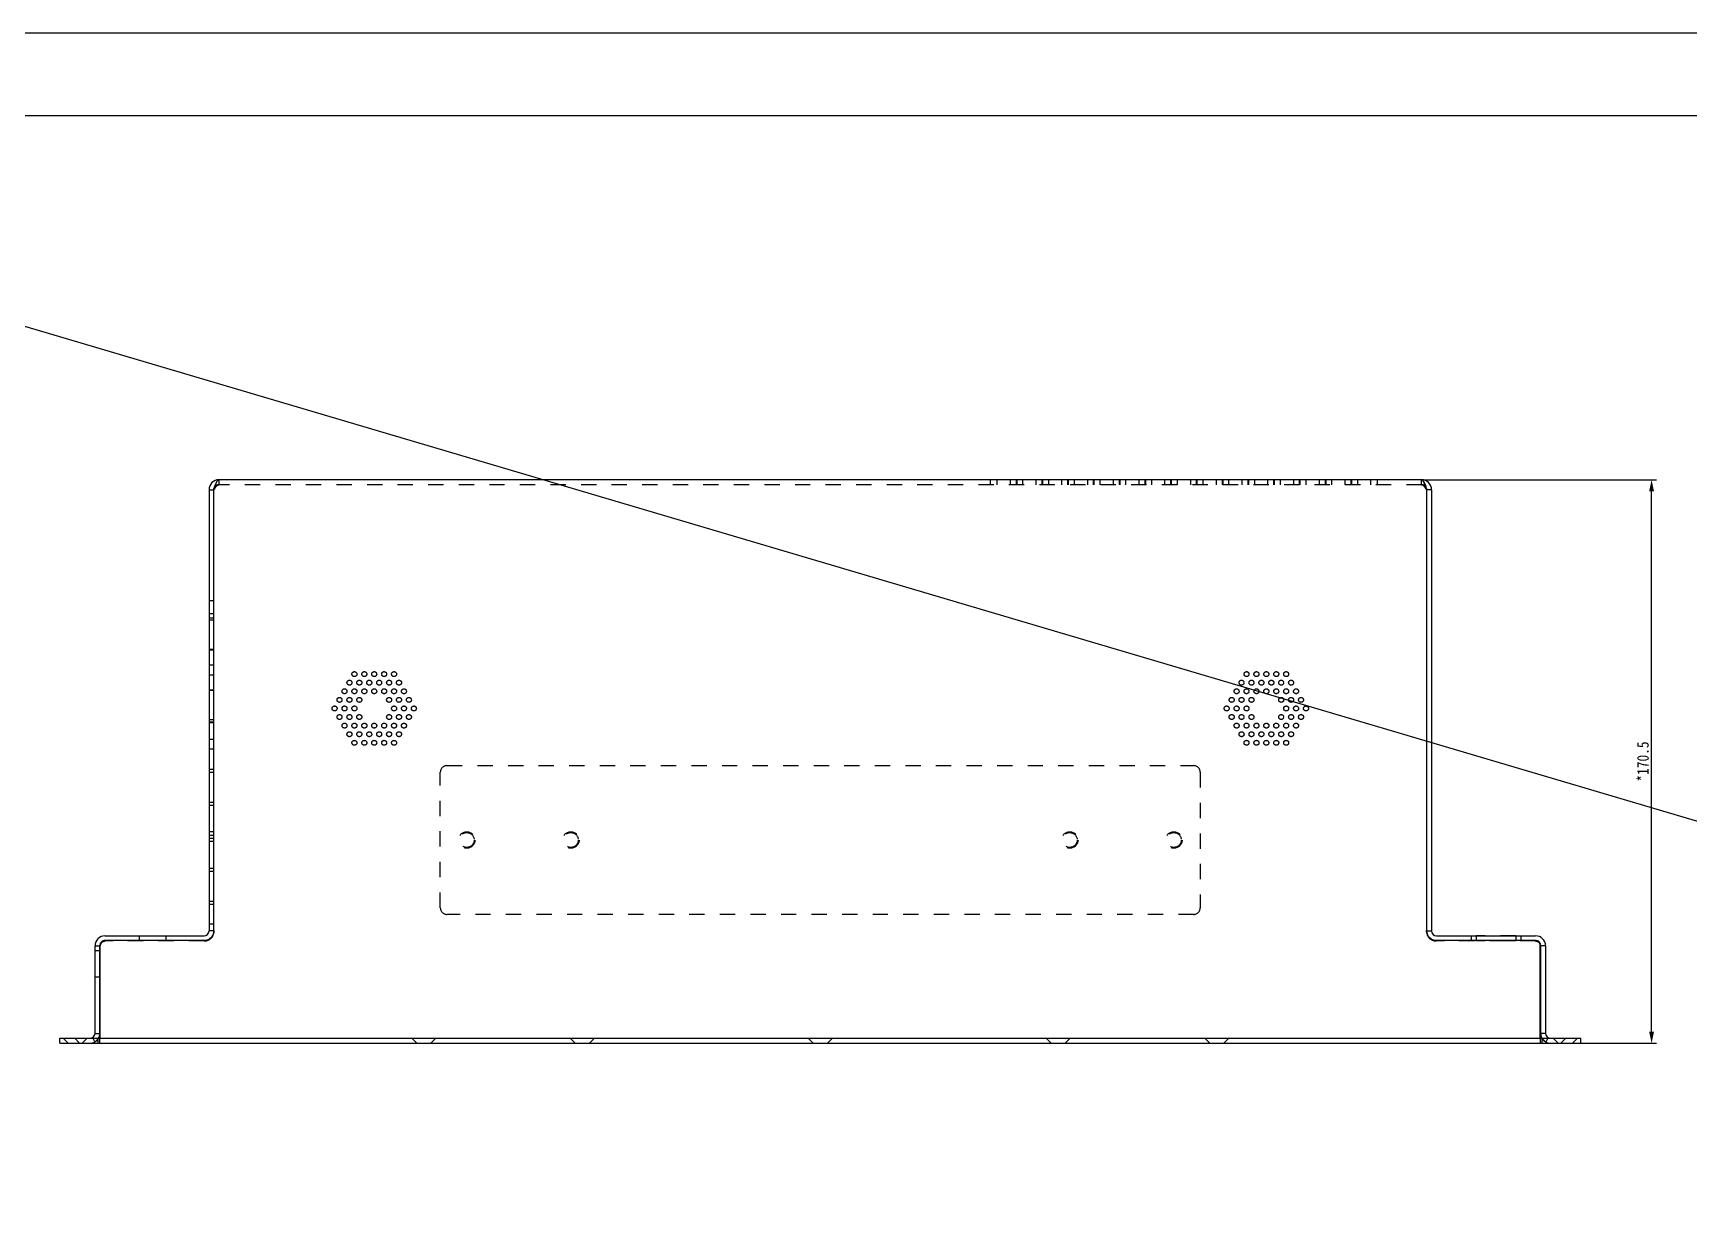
# Model space of a CAD drawing. Header units: millimetres. Extents: x -177 to 18421, y -5017 to 3255.
# Drawn here: x 126 to 627, y 1854 to 2212 of the extents above; entities that cross this region are included whole.
import ezdxf

# ---------------------------------------------------------------- set-up
doc = ezdxf.new("R2010")
doc.units = ezdxf.units.MM
doc.header["$LTSCALE"] = 46.255
doc.header["$PDMODE"] = 3
doc.header["$PDSIZE"] = 8
doc.linetypes.add('HIDDEN', pattern=[0.2, 0.1, -0.1])
doc.layers.get('0').update_dxf_attribs({"linetype": 'CONTINUOUS'})
doc.layers.get('Defpoints').update_dxf_attribs({"linetype": 'CONTINUOUS'})
for name, color, linetype in [('02___PRT_ALL_AXES', 7, 'CONTINUOUS'), ('03___PRT_ALL_CURVES', 7, 'CONTINUOUS'), ('DEFAULT_2', 8, 'HIDDEN')]:
    doc.layers.add(name, color=color, linetype=linetype)
doc.styles.get("Standard").update_dxf_attribs({"font": 'txt', "width": 0.85})
doc.dimstyles.new('DIMSTYLE_1', dxfattribs={"dimtxt": 3.5, "dimasz": 3.5, "dimexe": 1.5, "dimexo": 1, "dimgap": 0.875, "dimtad": 1, "dimdsep": 46, "dimtxsty": 'Standard', "dimblk": '_FILLED', "dimcen": 0.09, "dimadec": 0, "dimazin": 0, "dimtp": 0.01, "dimtm": 0.01, "dimtfac": 1, "dimtofl": 0, "dimtmove": 0, "dimatfit": 3, "dimldrblk": '_FILLED', "dimfxl": 0, "dimtolj": 1, "dimarcsym": 0})

# ---------------------------------------------------------------- blocks, each defined once
blk = doc.blocks.new('_FILLED')
at = {"color": 0, "linetype": 'ByBlock'}
blk.add_solid([(0, 0), (-1, 0.21), (-1, -0.21)], dxfattribs=at)
blk = doc.blocks.new('*D16')
at = {"color": 0, "linetype": 'Continuous', "lineweight": -2, "transparency": 16777216}
for p, q in [((546.99, 2076.86), (617.08, 2076.86)), ((615.58, 1909.86), (615.58, 2073.36)), ((589.69, 1906.36), (617.08, 1906.36))]:
    blk.add_line(p, q, dxfattribs=at)
at = {"layer": 'Defpoints', "color": 0, "linetype": 'Continuous', "transparency": 16777216}
for p in [(545.99, 2076.86), (615.58, 2076.86), (588.69, 1906.36)]:
    blk.add_point(p, dxfattribs=at)
at = {"color": 0, "linetype": 'Continuous', "lineweight": -2, "transparency": 16777216, "xscale": 3.5, "yscale": 3.5, "zscale": 3.5}
for p, rotation in [((615.58, 2076.86), 90), ((615.58, 1906.36), 270)]:
    blk.add_blockref('_FILLED', p, dxfattribs=dict(at, rotation=rotation))
at = {"color": 0, "linetype": 'Continuous', "transparency": 16777216, "insert": (611.2, 1991.61), "char_height": 3.5, "width": 25.5, "attachment_point": 2, "rotation": 90}
blk.add_mtext('\\A1;*170.5', dxfattribs=at)

msp = doc.modelspace()

# ---------------------------------------------------------------- linework, layer by layer
msp.add_line((-176.891, 2211.998), (3543.087, 1111.998))
at = {"color": 3, "linetype": 'Continuous'}
for p, q in [((545.987, 2076.863), (181.987, 2076.863)), ((178.987, 2073.863), (178.987, 1940.363)), ((180.487, 1940.435), (180.487, 2074.124)), ((547.487, 2074.124), (547.487, 1940.435)), ((548.987, 2073.863), (548.987, 1940.363)), ((144.487, 1909.363), (144.487, 1935.863)), ((146.087, 1907.863), (146.087, 1935.952)), ((147.487, 1938.863), (177.487, 1938.863)), ((177.487, 1937.446), (147.587, 1937.446)), ((550.487, 1938.863), (580.487, 1938.863)), ((580.387, 1937.446), (550.487, 1937.446)), ((581.887, 1907.863), (581.887, 1935.952)), ((583.487, 1935.863), (583.487, 1909.363)), ((133.787, 1907.863), (594.187, 1907.863))]:
    msp.add_line(p, q, dxfattribs=at)
at = {"color": 7, "linetype": 'Continuous'}
for p, q in [((178.987, 2073.863), (180.487, 2073.863)), ((548.987, 2073.863), (547.487, 2073.863)), ((180.487, 1940.363), (178.987, 1940.363)), ((547.487, 1940.363), (548.987, 1940.363)), ((144.487, 1935.863), (145.987, 1935.863)), ((145.987, 1909.363), (145.987, 1935.863)), ((583.487, 1935.863), (581.987, 1935.863)), ((581.987, 1935.863), (581.987, 1909.363)), ((144.487, 1909.363), (145.987, 1909.363)), ((583.487, 1909.363), (581.987, 1909.363)), ((133.787, 1906.363), (133.787, 1907.863)), ((133.787, 1906.363), (594.187, 1906.363)), ((143.686, 1908.036), (143.778, 1907.863)), ((145.987, 1907.863), (145.987, 1909.131)), ((581.987, 1907.863), (581.987, 1909.101)), ((584.288, 1908.036), (584.197, 1907.863)), ((594.187, 1906.363), (594.187, 1907.863))]:
    msp.add_line(p, q, dxfattribs=at)
for points in [[(-176.891, 1111.998), (1373.109, 1111.998), (1373.109, 2211.998), (-176.891, 2211.998)], [(-151.891, 1136.998), (1348.109, 1136.998), (1348.109, 2186.998), (-151.891, 2186.998)]]:
    msp.add_lwpolyline(points, close=True, dxfattribs=at)
at = {"color": 3, "linetype": 'Continuous'}
for centre, radius, start, end in [((181.987, 2073.863), 3, 90, 180), ((545.987, 2073.863), 3, 0, 90), ((177.487, 1940.363), 1.5, 270, 0), ((550.487, 1940.363), 1.5, 180, 270), ((147.487, 1935.863), 3, 90, 180), ((580.487, 1935.863), 3, 0, 90), ((142.987, 1909.363), 1.5, 270, 0), ((584.987, 1909.363), 1.5, 180, 270)]:
    msp.add_arc(centre, radius, start, end, dxfattribs=at)
at = {"color": 7, "linetype": 'Continuous'}
for centre, radius, start, end in [((147.487, 1935.863), 1.5, 127.4148, 180), ((580.487, 1935.863), 1.5, 0, 52.45066), ((142.987, 1909.363), 3, 329.90405, 0), ((584.987, 1909.363), 3, 180, 210.09595)]:
    msp.add_arc(centre, radius, start, end, dxfattribs=at)
at = {"color": 3, "linetype": 'Continuous'}
for points, knots in [([(180.487, 2074.124), (180.608, 2074.481), (180.835, 2075.14), (181.14, 2075.906), (181.407, 2076.394), (181.618, 2076.695), (181.845, 2076.863), (181.987, 2076.863)], [0, 0, 0, 0, 0.3514958, 0.6506085, 0.7702918, 0.8671508, 1, 1, 1, 1]), ([(545.987, 2076.863), (546.129, 2076.863), (546.356, 2076.695), (546.567, 2076.394), (546.834, 2075.906), (547.139, 2075.14), (547.366, 2074.481), (547.487, 2074.124)], [0, 0, 0, 0, 0.1328492, 0.2297082, 0.3493915, 0.6485042, 1, 1, 1, 1]), ([(180.487, 1940.435), (180.487, 1940.046), (180.331, 1939.26), (179.663, 1938.266), (178.666, 1937.602), (177.877, 1937.446), (177.487, 1937.446)], [0, 0, 0, 0, 0.2495582, 0.4993773, 0.7495612, 1, 1, 1, 1]), ([(550.487, 1937.446), (550.097, 1937.446), (549.309, 1937.602), (548.312, 1938.266), (547.643, 1939.26), (547.487, 1940.046), (547.487, 1940.435)], [0, 0, 0, 0, 0.2504388, 0.5006227, 0.7504418, 1, 1, 1, 1]), ([(147.587, 1937.446), (147.392, 1937.446), (146.998, 1937.369), (146.499, 1937.036), (146.165, 1936.54), (146.087, 1936.146), (146.087, 1935.952)], [0, 0, 0, 0, 0.2504401, 0.5006227, 0.7504405, 1, 1, 1, 1]), ([(581.887, 1935.952), (581.887, 1936.146), (581.809, 1936.54), (581.475, 1937.036), (580.976, 1937.369), (580.582, 1937.446), (580.387, 1937.446)], [0, 0, 0, 0, 0.2495595, 0.4993773, 0.7495599, 1, 1, 1, 1])]:
    msp.add_open_spline(points, degree=3, knots=knots, dxfattribs=at)
at = {"layer": '02___PRT_ALL_AXES', "color": 8, "linetype": 'HIDDEN'}
for p, q in [((574.487, 1938.863), (562.487, 1938.863)), ((562.487, 1938.863), (562.487, 1937.363)), ((574.487, 1937.363), (562.487, 1937.363)), ((574.487, 1938.863), (574.487, 1937.363))]:
    msp.add_line(p, q, dxfattribs=at)
for centre, radius in [((221.487, 2015.461), 0.75), ((222.987, 2018.059), 0.75), ((224.487, 2015.461), 0.75), ((225.987, 2018.059), 0.75), ((227.487, 2015.461), 0.75), ((228.987, 2018.059), 0.75), ((230.487, 2015.461), 0.75), ((231.987, 2018.059), 0.75), ((233.487, 2015.461), 0.75), ((234.987, 2018.059), 0.75), ((236.487, 2015.461), 0.75), ((491.487, 2015.461), 0.75), ((492.987, 2018.059), 0.75), ((494.487, 2015.461), 0.75), ((495.987, 2018.059), 0.75), ((497.487, 2015.461), 0.75), ((498.987, 2018.059), 0.75), ((500.487, 2015.461), 0.75), ((501.987, 2018.059), 0.75), ((503.487, 2015.461), 0.75), ((504.987, 2018.059), 0.75), ((506.487, 2015.461), 0.75), ((218.487, 2010.265), 0.75), ((219.987, 2012.863), 0.75), ((221.487, 2010.265), 0.75), ((222.987, 2012.863), 0.75), ((224.487, 2010.265), 0.75), ((225.987, 2012.863), 0.75), ((228.987, 2012.863), 0.75), ((231.987, 2012.863), 0.75), ((233.487, 2010.265), 0.75), ((234.987, 2012.863), 0.75), ((236.487, 2010.265), 0.75), ((237.987, 2012.863), 0.75), ((239.487, 2010.265), 0.75), ((488.487, 2010.265), 0.75), ((489.987, 2012.863), 0.75), ((491.487, 2010.265), 0.75), ((492.987, 2012.863), 0.75), ((494.487, 2010.265), 0.75), ((495.987, 2012.863), 0.75), ((498.987, 2012.863), 0.75), ((501.987, 2012.863), 0.75), ((503.487, 2010.265), 0.75), ((504.987, 2012.863), 0.75), ((506.487, 2010.265), 0.75), ((507.987, 2012.863), 0.75), ((509.487, 2010.265), 0.75), ((216.987, 2007.666), 0.75), ((218.487, 2005.068), 0.75), ((219.987, 2007.666), 0.75), ((221.487, 2005.068), 0.75), ((222.987, 2007.666), 0.75), ((224.487, 2005.068), 0.75), ((233.487, 2005.068), 0.75), ((234.987, 2007.666), 0.75), ((236.487, 2005.068), 0.75), ((237.987, 2007.666), 0.75), ((239.487, 2005.068), 0.75), ((240.987, 2007.666), 0.75), ((486.987, 2007.666), 0.75), ((488.487, 2005.068), 0.75), ((489.987, 2007.666), 0.75), ((491.487, 2005.068), 0.75), ((492.987, 2007.666), 0.75), ((494.487, 2005.068), 0.75), ((503.487, 2005.068), 0.75), ((504.987, 2007.666), 0.75), ((506.487, 2005.068), 0.75), ((507.987, 2007.666), 0.75), ((509.487, 2005.068), 0.75), ((510.987, 2007.666), 0.75), ((219.987, 2002.47), 0.75), ((221.487, 1999.872), 0.75), ((222.987, 2002.47), 0.75), ((224.487, 1999.872), 0.75), ((225.987, 2002.47), 0.75), ((227.487, 1999.872), 0.75), ((228.987, 2002.47), 0.75), ((230.487, 1999.872), 0.75), ((231.987, 2002.47), 0.75), ((233.487, 1999.872), 0.75), ((234.987, 2002.47), 0.75), ((236.487, 1999.872), 0.75), ((237.987, 2002.47), 0.75), ((489.987, 2002.47), 0.75), ((491.487, 1999.872), 0.75), ((492.987, 2002.47), 0.75), ((494.487, 1999.872), 0.75), ((495.987, 2002.47), 0.75), ((497.487, 1999.872), 0.75), ((498.987, 2002.47), 0.75), ((500.487, 1999.872), 0.75), ((501.987, 2002.47), 0.75), ((503.487, 1999.872), 0.75), ((504.987, 2002.47), 0.75), ((506.487, 1999.872), 0.75), ((507.987, 2002.47), 0.75), ((222.987, 1997.274), 0.75), ((225.987, 1997.274), 0.75), ((228.987, 1997.274), 0.75), ((231.987, 1997.274), 0.75), ((234.987, 1997.274), 0.75), ((492.987, 1997.274), 0.75), ((495.987, 1997.274), 0.75), ((498.987, 1997.274), 0.75), ((501.987, 1997.274), 0.75), ((504.987, 1997.274), 0.75), ((256.987, 1967.863), 2.25), ((288.487, 1967.863), 2.25), ((439.487, 1967.863), 2.25), ((470.987, 1967.863), 2.25)]:
    msp.add_circle(centre, radius, dxfattribs=at)
at = {"layer": '03___PRT_ALL_CURVES', "color": 8, "linetype": 'HIDDEN'}
msp.add_circle((498.987, 2012.863), 0.75, dxfattribs=at)
at = {"layer": 'DEFAULT_2', "color": 8, "linetype": 'HIDDEN'}
for p, q in [((181.987, 2076.862), (181.987, 2075.363)), ((545.987, 2075.363), (181.987, 2075.363)), ((415.428, 2076.863), (415.428, 2075.363)), ((417.428, 2076.863), (417.428, 2075.363)), ((421.428, 2076.863), (421.428, 2075.363)), ((423.222, 2076.863), (423.222, 2075.363)), ((423.428, 2076.863), (423.428, 2075.363)), ((425.222, 2076.863), (425.222, 2075.363)), ((429.222, 2076.863), (429.222, 2075.363)), ((431.016, 2076.863), (431.016, 2075.363)), ((431.222, 2076.863), (431.222, 2075.363)), ((433.016, 2076.863), (433.016, 2075.363)), ((437.016, 2076.863), (437.016, 2075.363)), ((438.81, 2076.863), (438.81, 2075.363)), ((439.016, 2076.863), (439.016, 2075.363)), ((440.81, 2076.863), (440.81, 2075.363)), ((444.81, 2076.863), (444.81, 2075.363)), ((446.604, 2076.863), (446.604, 2075.363)), ((446.81, 2076.863), (446.81, 2075.363)), ((448.604, 2076.863), (448.604, 2075.363)), ((452.604, 2076.863), (452.604, 2075.363)), ((454.399, 2076.863), (454.399, 2075.363)), ((454.604, 2076.863), (454.604, 2075.363)), ((456.399, 2076.863), (456.399, 2075.363)), ((460.399, 2076.863), (460.399, 2075.363)), ((462.193, 2076.863), (462.193, 2075.363)), ((462.399, 2076.863), (462.399, 2075.363)), ((464.193, 2076.863), (464.193, 2075.363)), ((468.193, 2076.863), (468.193, 2075.363)), ((469.987, 2076.863), (469.987, 2075.363)), ((470.193, 2076.863), (470.193, 2075.363)), ((471.987, 2076.863), (471.987, 2075.363)), ((475.987, 2076.863), (475.987, 2075.363)), ((477.781, 2076.863), (477.781, 2075.363)), ((477.987, 2076.863), (477.987, 2075.363)), ((479.781, 2076.863), (479.781, 2075.363)), ((483.781, 2076.863), (483.781, 2075.363)), ((485.576, 2076.863), (485.576, 2075.363)), ((485.781, 2076.863), (485.781, 2075.363)), ((487.576, 2076.863), (487.576, 2075.363)), ((491.576, 2076.863), (491.576, 2075.363)), ((493.37, 2076.863), (493.37, 2075.363)), ((493.576, 2076.863), (493.576, 2075.363)), ((495.37, 2076.863), (495.37, 2075.363)), ((499.37, 2076.863), (499.37, 2075.363)), ((501.164, 2076.863), (501.164, 2075.363)), ((501.37, 2076.863), (501.37, 2075.363)), ((503.164, 2076.863), (503.164, 2075.363)), ((507.164, 2076.863), (507.164, 2075.363)), ((508.958, 2076.863), (508.958, 2075.363)), ((509.164, 2076.863), (509.164, 2075.363)), ((510.958, 2076.863), (510.958, 2075.363)), ((514.958, 2076.863), (514.958, 2075.363)), ((516.753, 2076.863), (516.753, 2075.363)), ((516.958, 2076.863), (516.958, 2075.363)), ((518.753, 2076.863), (518.753, 2075.363)), ((522.753, 2076.863), (522.753, 2075.363)), ((524.547, 2076.863), (524.547, 2075.363)), ((524.753, 2076.863), (524.753, 2075.363)), ((526.547, 2076.863), (526.547, 2075.363)), ((530.547, 2076.863), (530.547, 2075.363)), ((532.547, 2076.863), (532.547, 2075.363)), ((545.987, 2075.363), (545.987, 2076.863)), ((180.487, 2073.863), (180.506, 2073.922)), ((180.487, 2073.863), (180.517, 2073.91)), ((180.506, 2073.922), (180.563, 2074.101)), ((547.468, 2073.922), (547.411, 2074.101)), ((547.487, 2073.863), (547.457, 2073.91)), ((547.487, 2073.863), (547.468, 2073.922)), ((178.987, 2040.363), (180.487, 2040.363)), ((178.987, 2036.363), (180.487, 2036.363)), ((178.987, 2035.126), (180.487, 2035.126)), ((180.487, 2034.363), (178.987, 2034.363)), ((178.987, 2025.557), (180.487, 2025.557)), ((178.987, 2025.45), (180.487, 2025.45)), ((178.987, 2020.863), (180.487, 2020.863)), ((178.987, 2017.863), (180.487, 2017.863)), ((178.987, 2013.275), (180.487, 2013.275)), ((178.987, 2013.168), (180.487, 2013.168)), ((178.987, 2004.363), (180.487, 2004.363)), ((178.987, 2003.599), (180.487, 2003.599)), ((180.487, 2003.363), (178.987, 2003.363)), ((178.987, 1998.363), (180.487, 1998.363)), ((180.487, 1995.363), (178.987, 1995.363)), ((250.987, 1990.363), (476.987, 1990.363)), ((178.987, 1989.318), (180.487, 1989.318)), ((178.987, 1988.395), (180.487, 1988.395)), ((248.987, 1947.363), (248.987, 1988.363)), ((478.987, 1988.363), (478.987, 1947.363)), ((178.987, 1979.321), (180.487, 1979.321)), ((178.987, 1978.398), (180.487, 1978.398)), ((180.487, 1970.363), (178.987, 1970.363)), ((178.987, 1969.324), (180.487, 1969.324)), ((178.987, 1968.401), (180.487, 1968.401)), ((180.487, 1967.363), (178.987, 1967.363)), ((178.987, 1959.327), (180.487, 1959.327)), ((178.987, 1958.404), (180.487, 1958.404)), ((178.987, 1949.33), (180.487, 1949.33)), ((178.987, 1948.407), (180.487, 1948.407)), ((476.987, 1945.363), (250.987, 1945.363)), ((180.487, 1942.363), (178.987, 1942.363)), ((180.487, 1940.435), (180.487, 1940.163)), ((547.487, 1940.163), (547.487, 1940.435)), ((145.987, 1934.363), (144.487, 1934.363)), ((145.987, 1935.863), (145.987, 1936.063)), ((177.687, 1937.363), (147.287, 1937.363)), ((177.487, 1937.315), (147.587, 1937.315)), ((157.987, 1937.363), (157.987, 1938.863)), ((165.987, 1937.363), (165.987, 1938.863)), ((580.687, 1937.363), (550.287, 1937.363)), ((580.387, 1937.315), (550.487, 1937.315)), ((560.987, 1938.863), (560.987, 1937.363)), ((575.987, 1938.863), (575.987, 1937.363)), ((581.987, 1935.863), (581.987, 1936.063)), ((145.987, 1926.363), (144.487, 1926.363)), ((145.987, 1909.131), (145.987, 1909.363)), ((581.987, 1909.101), (581.987, 1909.363)), ((134.837, 1907.863), (136.337, 1906.363)), ((138.337, 1907.863), (139.837, 1906.363)), ((142.137, 1907.863), (140.637, 1906.363)), ((143.778, 1907.863), (144.386, 1906.709)), ((145.637, 1907.863), (144.137, 1906.363)), ((145.487, 1906.363), (145.487, 1907.863)), ((145.987, 1906.363), (145.987, 1907.863)), ((240.337, 1907.863), (241.837, 1906.363)), ((247.637, 1907.863), (246.137, 1906.363)), ((288.337, 1907.863), (289.837, 1906.363)), ((295.637, 1907.863), (294.137, 1906.363)), ((360.337, 1907.863), (361.837, 1906.363)), ((367.637, 1907.863), (366.137, 1906.363)), ((432.337, 1907.863), (433.837, 1906.363)), ((439.637, 1907.863), (438.137, 1906.363)), ((480.337, 1907.863), (481.837, 1906.363)), ((487.637, 1907.863), (486.137, 1906.363)), ((581.987, 1906.363), (581.987, 1907.863)), ((582.337, 1907.863), (583.837, 1906.363)), ((582.487, 1906.363), (582.487, 1907.863)), ((584.197, 1907.863), (583.589, 1906.709)), ((585.837, 1907.863), (587.337, 1906.363)), ((589.637, 1907.863), (588.137, 1906.363)), ((593.137, 1907.863), (591.637, 1906.363))]:
    msp.add_line(p, q, dxfattribs=at)
for centre in [(256.987, 1967.863), (288.487, 1967.863), (439.487, 1967.863), (470.987, 1967.863)]:
    msp.add_circle(centre, 2.5, dxfattribs=at)
for centre, radius, start, end in [((181.987, 2073.863), 1.5, 90, 180), ((223.32, 2060.603), 44.836, 161.62168, 162.17166), ((545.987, 2073.863), 1.5, 0, 90), ((504.671, 2060.609), 44.819, 17.82827, 18.37903), ((222.906, 2046.932), 50.246, 147.3373, 147.52539), ((267.336, 2046.408), 91.085, 162.14798, 162.29991), ((200.639, 2061.203), 23.797, 147.02618, 147.33019), ((527.336, 2061.203), 23.797, 32.66981, 32.97382), ((460.638, 2046.408), 91.085, 17.70009, 17.85202), ((505.068, 2046.932), 50.246, 32.47461, 32.6627), ((250.987, 1988.363), 2, 90, 180), ((476.987, 1988.363), 2, 0, 90), ((250.987, 1947.363), 2, 180, 270), ((476.987, 1947.363), 2, 270, 0), ((177.487, 1940.363), 3, 270, 0), ((177.687, 1940.163), 2.8, 270, 0), ((550.487, 1940.363), 3, 180, 270), ((550.287, 1940.163), 2.8, 180, 270), ((147.287, 1936.063), 1.3, 90, 180), ((147.487, 1935.863), 1.5, 90, 127.4148), ((580.487, 1935.863), 1.5, 52.45066, 90), ((580.687, 1936.063), 1.3, 0, 90), ((142.987, 1909.363), 3, 270, 329.90405), ((584.987, 1909.363), 3, 210.09595, 270)]:
    msp.add_arc(centre, radius, start, end, dxfattribs=at)
for points, knots in [([(180.487, 2073.993), (180.609, 2074.173), (180.841, 2074.512), (181.201, 2074.954), (181.57, 2075.272), (181.858, 2075.363), (181.987, 2075.363)], [0, 0, 0, 0, 0.3108942, 0.5876936, 0.814538, 1, 1, 1, 1]), ([(180.674, 2074.155), (180.78, 2074.317), (180.981, 2074.619), (181.298, 2075.009), (181.622, 2075.285), (181.874, 2075.363), (181.987, 2075.363)], [0, 0, 0, 0, 0.3149062, 0.5908547, 0.8156679, 1, 1, 1, 1]), ([(180.77, 2074.74), (180.866, 2075.027), (181.047, 2075.547), (181.299, 2076.146), (181.517, 2076.515), (181.692, 2076.743), (181.874, 2076.863), (181.987, 2076.863)], [0, 0, 0, 0, 0.3590454, 0.6540351, 0.7707303, 0.8655694, 1, 1, 1, 1]), ([(547.204, 2074.74), (547.108, 2075.027), (546.927, 2075.547), (546.676, 2076.146), (546.458, 2076.515), (546.283, 2076.743), (546.1, 2076.863), (545.987, 2076.863)], [0, 0, 0, 0, 0.3590471, 0.6540325, 0.7707258, 0.8655644, 1, 1, 1, 1]), ([(545.987, 2075.363), (546.117, 2075.363), (546.405, 2075.272), (546.773, 2074.954), (547.133, 2074.512), (547.365, 2074.173), (547.487, 2073.993)], [0, 0, 0, 0, 0.185462, 0.4123064, 0.6891058, 1, 1, 1, 1]), ([(547.3, 2074.155), (547.195, 2074.317), (546.993, 2074.619), (546.676, 2075.009), (546.352, 2075.285), (546.1, 2075.363), (545.987, 2075.363)], [0, 0, 0, 0, 0.3149062, 0.5908547, 0.8156679, 1, 1, 1, 1]), ([(177.487, 1937.315), (177.877, 1937.315), (178.666, 1937.471), (179.663, 1938.135), (180.331, 1939.129), (180.487, 1939.915), (180.487, 1940.304)], [0, 0, 0, 0, 0.2504388, 0.5006227, 0.7504418, 1, 1, 1, 1]), ([(547.487, 1940.304), (547.487, 1939.915), (547.643, 1939.129), (548.312, 1938.135), (549.309, 1937.471), (550.097, 1937.315), (550.487, 1937.315)], [0, 0, 0, 0, 0.2495582, 0.4993773, 0.7495612, 1, 1, 1, 1]), ([(146.087, 1935.821), (146.087, 1936.016), (146.165, 1936.409), (146.499, 1936.905), (146.998, 1937.238), (147.392, 1937.315), (147.587, 1937.315)], [0, 0, 0, 0, 0.2495595, 0.4993773, 0.7495599, 1, 1, 1, 1]), ([(580.387, 1937.315), (580.582, 1937.315), (580.976, 1937.238), (581.475, 1936.905), (581.809, 1936.409), (581.887, 1936.016), (581.887, 1935.821)], [0, 0, 0, 0, 0.2504401, 0.5006227, 0.7504405, 1, 1, 1, 1])]:
    msp.add_open_spline(points, degree=3, knots=knots, dxfattribs=at)

# ---------------------------------------------------------------- dimensions: what is measured, and where the dimension line sits
at = {"color": 2, "linetype": 'Continuous'}
dim = msp.add_linear_dim(base=(615.576, 2076.863), p1=(588.687, 1906.363), p2=(545.987, 2076.863), angle=90, text='*<>', dimstyle='DIMSTYLE_1', dxfattribs=at)
dim.commit()
dim.dimension.update_dxf_attribs({"geometry": '*D16', "text_midpoint": (615.576, 1991.613), "dimtype": 160})

doc.saveas('drawing.dxf')
